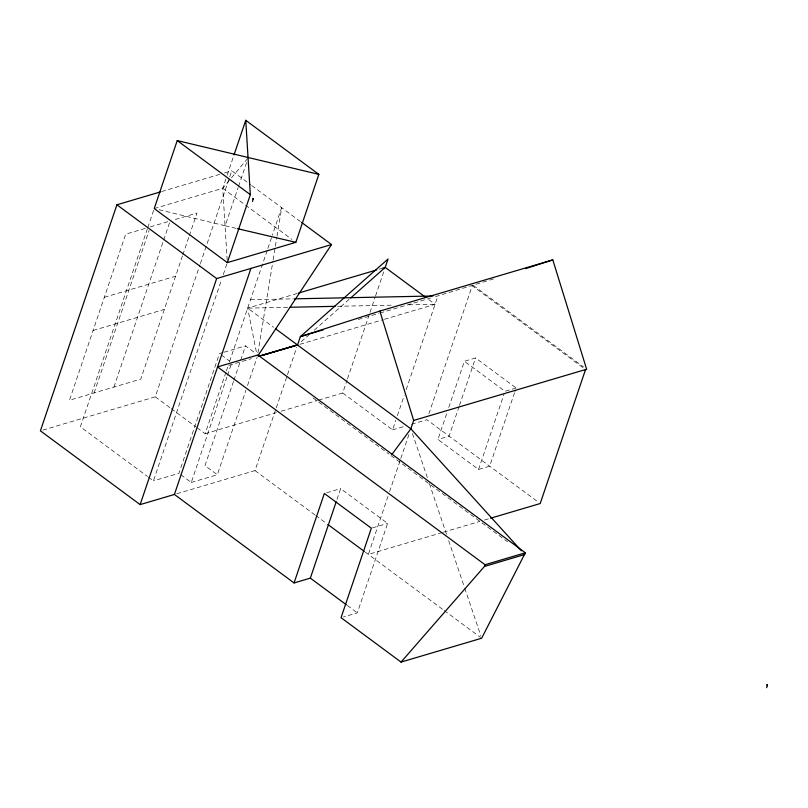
<?xml version="1.0" encoding="UTF-8"?>
<svg xmlns="http://www.w3.org/2000/svg" width="808" height="808" viewBox="0 0 808 808"><rect width="100%" height="100%" fill="white"/><g stroke="black" fill="none" stroke-linecap="round" stroke-linejoin="round"><path stroke-width="0.61" stroke-dasharray="4.04 3.03" d="M257.914 352.985L272.932 261.075M273.134 259.833L275.164 247.41M275.366 246.167L276.791 237.471M276.993 236.229L281.659 207.666L272.346 235.168M147.369 228.826L80.356 426.816L147.44 476.437M147.773 227.634L153.823 209.747M94.102 392.941L149.106 230.452M113.918 387.072L163.277 241.259M163.681 240.067L169.72 222.2M182.446 255.954L140.754 379.134L69.478 400.233L125.695 234.168L145.622 228.26M182.85 254.762L188.89 236.896M189.294 235.704L196.96 213.07L172.458 220.321M227.179 260.156L222.735 188.274L226.775 176.346M227.179 175.154L233.633 156.075M42.814 430.119L155.277 396.829L199.97 264.772M200.374 263.58L229.371 177.922M229.775 176.73L231.785 170.781L250.743 184.8M159.126 209.737L225.19 225.786L238.108 187.628M238.512 186.436L246.581 162.58M148.44 477.174L153.449 480.871L221.675 279.315M223.291 274.538L226.917 263.812M197.162 427.816L205.141 433.714L225.998 372.104M226.402 370.923L228.007 366.175M229.613 361.439L267.499 249.51M267.902 248.319L271.942 236.36M180.82 474.74L191.254 482.467L227.099 376.558M227.502 375.377L231.128 364.661M233.492 381.437L205 465.62L217.332 474.74L245.935 390.264M233.896 380.245L245.531 345.864L255.974 353.591M247.541 385.497L257.207 356.944M176.821 493.749L255.015 470.599L275.871 408.989M276.275 407.808L287.103 375.811M287.496 374.629L296.728 347.379M318.564 400.142L342.703 392.991L347.107 379.962M347.511 378.78L369.569 313.615M369.973 312.433L375.185 297.031M375.589 295.839L384.81 268.589M336.997 499.374L340.633 488.638L387.608 523.382L357.318 612.878L343.37 617.009M342.703 392.991L392.567 429.876L395.779 420.402M397.385 415.666L404.202 395.526M406.202 389.597L437.916 295.9M387.991 496.354L368.337 554.409L442.168 532.563M389.597 491.618L400.425 459.631M400.819 458.449L408.848 434.744M428.886 413.797L472.226 285.749L585.548 369.559M514.524 392.718L489.668 466.166L478.538 469.458L437.946 439.431L447.167 412.191M448.773 407.454L464.408 361.257L475.538 357.964L516.13 387.981L514.928 391.537M459.096 406.525L449.076 436.138L437.946 439.431M459.5 405.343L475.538 357.964M478.538 469.458L504.202 393.647M154.227 208.555L222.735 188.274L230.694 178.76M231.492 177.8L248.197 157.812M301.253 341.703L308.717 335.108M314.312 330.149L349.763 298.778M435.512 296.617L493.486 278.942M161.651 191.536L219.695 174.356M224.533 172.922L231.785 170.781M150.308 226.876L168.963 221.352M104.323 297.294L175.588 276.205M93.092 330.482L164.357 309.383M297.122 293.486L247.652 308.121L256.58 353.066M379.174 269.195L382.8 268.125M223.008 352.53L219.453 353.581L178.922 473.337L153.449 480.871M224.19 352.177L245.531 345.864M358.287 319.473L378.8 313.403M380.002 313.039L430.684 298.041M228.765 365.368L251.278 358.701M299.94 344.299L383.194 319.655M384.406 319.291L435.078 304.293L428.099 299.132M205.141 433.714L276.336 412.636M281.164 411.211L317.362 400.495M191.254 482.467L217.332 474.74M516.13 387.981L505 391.274L464.408 361.257M392.567 429.876L404.404 426.382M411.494 424.281L426.876 419.726L538.178 502.041M326.685 492.769L340.633 488.638M372.498 527.856L387.608 523.382M443.38 532.199L479.689 521.453M484.527 520.019L489.365 518.585M250.5 299.728L292.981 298.859M287.638 307.313L247.652 308.121L273.589 327.301M337.623 306.283L391.345 305.192M408.838 304.828L435.078 304.293M225.19 225.786L236.158 228.351M473.316 285.426L583.598 366.994M251.732 185.537L300.606 221.675M222.735 188.274L291.829 239.37M313.019 397.92L389.001 454.116M391.022 455.611L507.525 541.774M221.352 354.985L229.896 361.307M155.277 396.829L170.236 407.889M171.235 408.626L196.172 427.068M255.015 470.599L314.716 514.746M315.726 515.494L326.856 523.725M365.307 552.167L443.218 609.788M444.228 610.535L480.649 637.482M347.319 605.485L357.318 612.878M412.454 433.583L427.341 477.609M429.361 483.558L446.662 534.714M448.672 540.663L464.358 587.062M464.762 588.254L480.861 635.846"/><path stroke-width="1.21" d="M252.965 198.404L253.237 199.081M160.449 191.9L116.918 204.788L40.4 430.836L140.137 504.606L174.417 494.456L294.061 582.952L310.343 578.134L346.319 604.748M318.837 174.366L177.235 140.582L154.227 208.555L227.321 262.62L295.839 242.339L318.837 174.366L245.743 120.301L234.037 154.883M140.137 504.606L216.655 278.548L331.533 244.551L301.606 222.422M227.321 262.62L250.328 194.647L245.743 120.301M252.55 201.515L253.136 198.516M174.417 494.456L250.924 268.408M263.135 355.187L297.526 345.006L300.364 336.613L388.052 259.014L385.204 267.408L350.692 297.95M294.061 582.952L324.351 493.456L371.337 528.2L341.047 617.696L401.061 662.085L481.659 638.229L525.331 552.793L257.883 354.985L217.584 366.913L485.032 564.721L525.331 552.793M310.343 578.134L336.189 501.768M323.291 329.836L300.364 336.613L379.861 311.08L413.686 420.433L410.848 428.826L391.759 454.621M401.061 662.085L484.446 566.438L485.032 564.721M585.548 369.559L540.199 503.536L490.577 518.231M766.62 687.689L767.489 685.022L767.034 684.578M767.277 685.699L767.246 684.719M257.994 355.661L331.533 244.551M767.317 684.75L767.378 685.477M525.513 268.65L552.803 259.883L586.638 369.236L413.686 420.433M298.334 293.122L376.76 269.912M382.8 268.125L385.204 267.408L425.109 296.92M379.861 311.08L552.803 259.883M297.607 344.784L258.489 356.358L297.526 345.006M484.446 566.438L524.745 554.51M294.223 298.839L432.926 296.001M290.143 307.252L335.118 306.333M237.37 228.634L295.839 242.339M177.235 140.582L250.328 194.647M116.918 204.788L216.655 278.548M275.579 328.785L410.848 428.826L521.372 550.783M327.866 524.483L364.297 551.42"/></g></svg>
